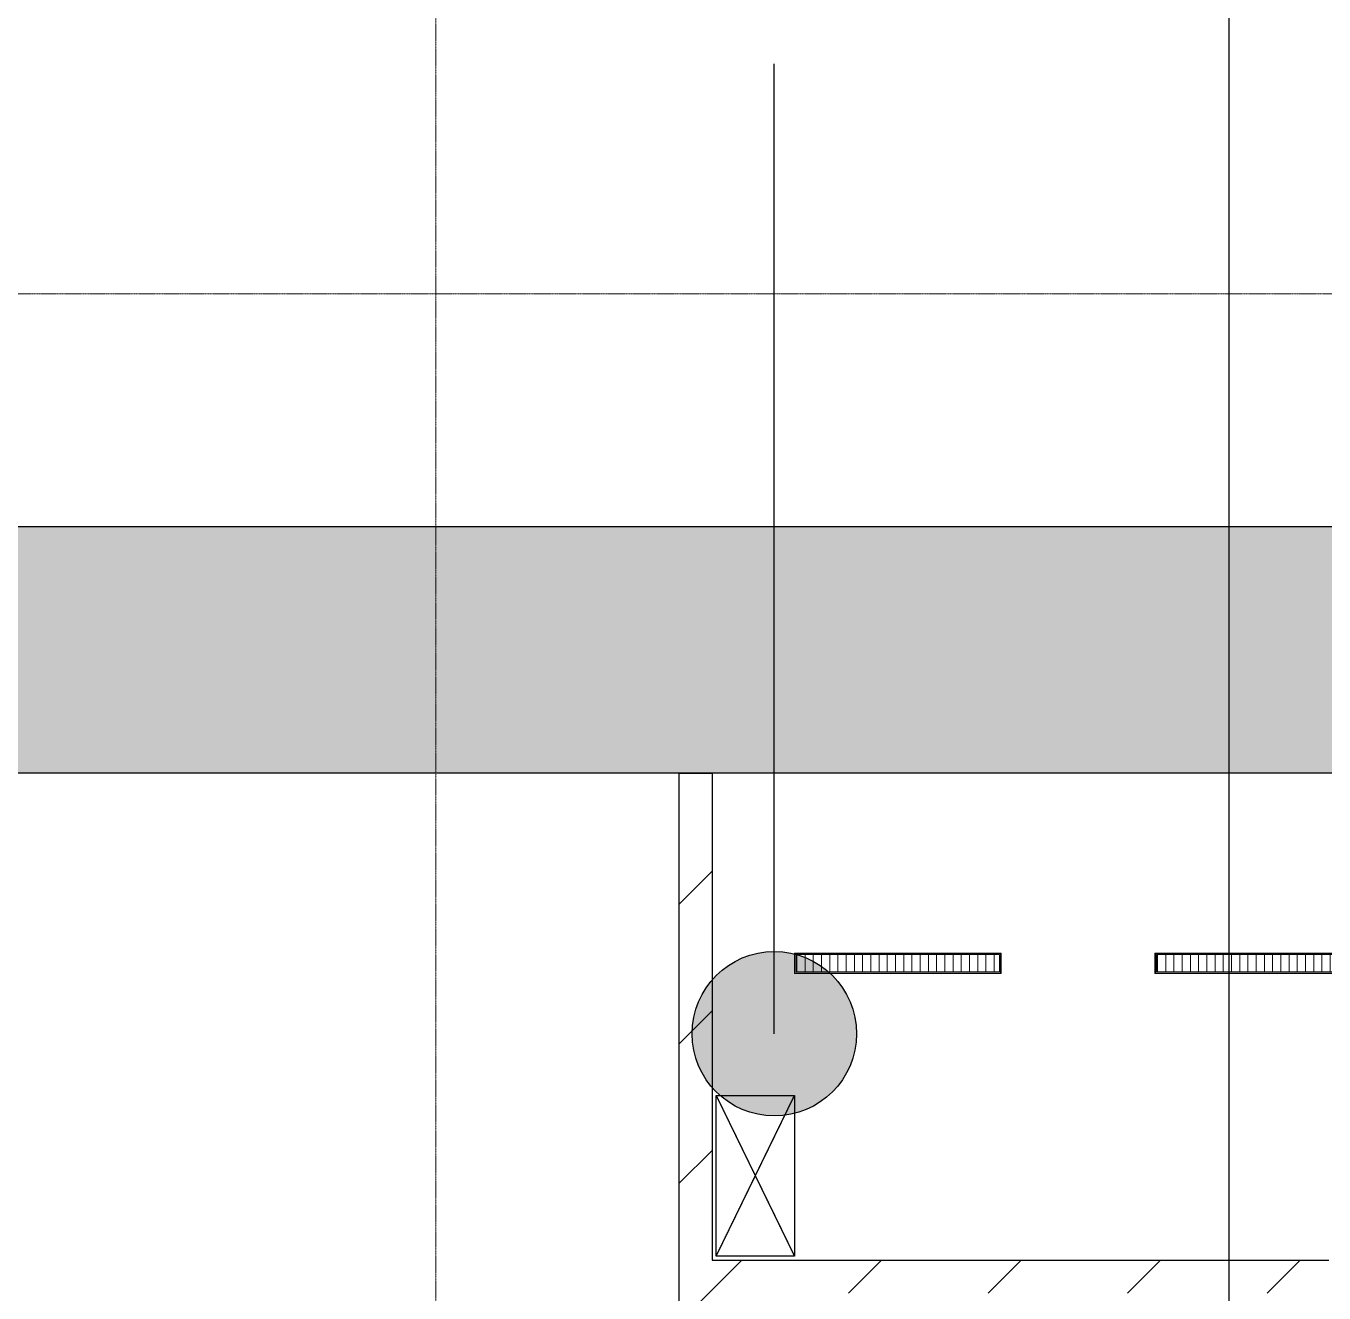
# Model space of a CAD drawing. Header units: millimetres. Extents: x -962357 to -591296, y -195428 to 59420.
# Drawn here: x -724373 to -716479, y 6120 to 13823 of the extents above; entities that cross this region are included whole.
import ezdxf

# ---------------------------------------------------------------- set-up
doc = ezdxf.new("R2010")
doc.units = ezdxf.units.MM
doc.linetypes.add('DPA_Grid _ Level 100', pattern=[10, 5.5, -1.6, 1.3, -1.6])
doc.linetypes.add('DPA_Overhead 100', pattern=[2.75, 1.75, -1])
for name, color, linetype, lineweight in [('_ _ A-DETL-OPENING', 1, 'Continuous', 25), ('A-FLOR-E', 2, 'Continuous', 9), ('A-FLOR-OVHD', 2, 'DPA_Overhead 100', 25), ('A-ROOM-IDEN', 3, 'Continuous', 25), ('A-WALL', 5, 'Continuous', 9), ('A-WALL-PATT', 1, 'Continuous', 9), ('E-LITE-EQPM', 2, 'Continuous', 9), ('S-GRID', 251, 'Continuous', 9), ('WALL-E', 2, 'Continuous', 9)]:
    doc.layers.add(name, color=color, linetype=linetype, lineweight=lineweight)
pattern_1 = [(45, (2.4, 1), (-424.26407, 424.26407), [])]

# ---------------------------------------------------------------- blocks, each defined once
blk = doc.blocks.new('DPA_AR_LIGHTING_L4 - Standart-18568550-4180-01 LOWER PLATFORM LEVEL - REFLECTED CEILING PLAN')
at = {"layer": 'E-LITE-EQPM'}
for p, q in [((127.3, -170.9), (127.3, -45.9)), ((127.3, -45.9), (1384.3, -45.9)), ((1381.3, -48.9), (130.3, -48.9)), ((130.3, -48.9), (130.3, -167.9)), ((130.3, -167.9), (130.3, -48.9)), ((130.3, -48.9), (1381.3, -48.9)), ((1374.3, -55.9), (137.3, -55.9)), ((137.3, -160.9), (137.3, -55.9)), ((142.3, -55.9), (142.3, -160.9)), ((192.3, -55.9), (192.3, -160.9)), ((242.3, -55.9), (242.3, -160.9)), ((292.3, -55.9), (292.3, -160.9)), ((342.3, -55.9), (342.3, -160.9)), ((392.3, -55.9), (392.3, -160.9)), ((442.3, -55.9), (442.3, -160.9)), ((492.3, -55.9), (492.3, -160.9)), ((542.3, -55.9), (542.3, -160.9)), ((592.3, -55.9), (592.3, -160.9)), ((642.3, -55.9), (642.3, -160.9)), ((692.3, -55.9), (692.3, -160.9)), ((742.3, -55.9), (742.3, -160.9)), ((792.3, -55.9), (792.3, -160.9)), ((842.3, -55.9), (842.3, -160.9)), ((892.3, -55.9), (892.3, -160.9)), ((942.3, -55.9), (942.3, -160.9)), ((992.3, -55.9), (992.3, -160.9)), ((1042.3, -55.9), (1374.3, -55.9)), ((1042.3, -55.9), (1042.3, -160.9)), ((1092.3, -55.9), (1092.3, -160.9)), ((1142.3, -55.9), (1142.3, -160.9)), ((1192.3, -55.9), (1192.3, -160.9)), ((1242.3, -55.9), (1242.3, -160.9)), ((1292.3, -55.9), (1292.3, -160.9)), ((1342.3, -55.9), (1342.3, -160.9)), ((1374.3, -55.9), (1374.3, -160.9)), ((1381.3, -167.9), (1381.3, -48.9)), ((1381.3, -48.9), (1381.3, -167.9)), ((1384.3, -45.9), (1384.3, -170.9)), ((1384.3, -170.9), (127.3, -170.9)), ((130.3, -167.9), (1381.3, -167.9)), ((1381.3, -167.9), (130.3, -167.9)), ((1374.3, -160.9), (137.3, -160.9))]:
    blk.add_line(p, q, dxfattribs=at)
blk = doc.blocks.new('C-1-PP19-AR-4180-01-B_20250908-040939_EXDOWNLIGHT')
at = {"layer": 'E-LITE-EQPM', "extrusion": (0, 0, -1), "rotation": 180}
for p in [(-24852.9, 4436.3), (-27045.9, 4436.3)]:
    blk.add_blockref('DPA_AR_LIGHTING_L4 - Standart-18568550-4180-01 LOWER PLATFORM LEVEL - REFLECTED CEILING PLAN', p, dxfattribs=at)

msp = doc.modelspace()

# ---------------------------------------------------------------- hatches: boundary and pattern name
at = {"layer": 'A-ROOM-IDEN'}
h = msp.add_hatch(color=256, dxfattribs=at)
edge = h.paths.add_edge_path()
edge.add_arc((-719821.8, 7696.3), 500, 0, 360)
at = {"layer": 'A-WALL-PATT'}
h = msp.add_hatch(dxfattribs=at)
h.set_pattern_fill('FP_1', color=256, style=0, pattern_type=2)
h.set_pattern_definition([(50, (2.4, 1), (3643.682, -318.781), [381, -4191]), (355, (2.4, 1), (-704.856, 3821.136), [304.8, -3352.8]), (100.451, (306, -25.6), (2938.852, 3502.332), [323.8, -3561.801]), (46.184, (2.4, 1017), (5421.58, -840.856), [571.5, -6286.5]), (96.636, (454, 947), (4748.05, 4948.55), [485.7, -5342.7]), (351.184, (2.4, 1017), (4748.1, 4948.506), [457.2, -5029.2]), (21, (510.4, 763), (3032.288, -2045.304), [381, -4191]), (326, (510.4, 763), (1236.042, 3683.762), [304.8, -3352.8]), (71.451, (763, 592.5), (4268.343, 1638.425), [323.8, -3561.801]), (37.5, (2.4, 1), (61.772, 1691.1008), [167.64, -3144.52, 167.64, -3235.96, -3365.5]), (37.5, (2.4, 1), (61.772, 1691.1008), [-6715.76, 167.64, -3197.86]), (7.5, (2.4, 1), (1336.3933, 2003.6115), [167.64, -1772.92, 167.64, -3068.32, -1282.7]), (7.5, (2.4, 1), (1336.3933, 2003.6115), [-5176.52, 167.64, -1115.06]), (327.5, (-1130.5, 1), (2711.8178, -114.5786), [167.64, -1102.36, 167.64, -3794.76, -5257.8]), (327.5, (-1130.5, 1), (2711.8178, -114.5786), [-5232.4, 167.64, -5090.16]), (317.5, (-1638.5, 1), (2962.5856, 508.5334), [167.64, -1483.36, 167.64, -2463.8, -3733.8]), (317.5, (-1638.5, 1), (2962.5856, 508.5334), [-4282.44, 167.64, -3566.16])])
h.paths.add_polyline_path([(-714051, 9280), (-653820, 9280), (-653820, 10780), (-743520, 10780), (-743520, 9280), (-719862.1, 9280)])
h = msp.add_hatch(dxfattribs=at)
h.set_pattern_fill('FP_2', color=256, style=0, pattern_type=2)
h.set_pattern_definition(pattern_1)
h.paths.add_polyline_path([(-720200, 4270), (-720200, 9280), (-720400, 9280), (-720400, 4270)])
h = msp.add_hatch(dxfattribs=at)
h.set_pattern_fill('FP_2', color=256, style=0, pattern_type=2)
h.set_pattern_definition(pattern_1)
h.paths.add_polyline_path([(-716450, 6120), (-716450, 6320), (-720200, 6320), (-720200, 6120), (-716956.5, 6120)])

# ---------------------------------------------------------------- linework, layer by layer
at = {"layer": '_ _ A-DETL-OPENING'}
for p, q in [((-720175, 6345), (-719700, 7320)), ((-720175, 7320), (-719700, 6345)), ((-720175, 6345), (-720175, 7320)), ((-720175, 7320), (-719700, 7320)), ((-719700, 7320), (-719700, 6345)), ((-719700, 6345), (-720175, 6345))]:
    msp.add_line(p, q, dxfattribs=at)
at = {"layer": 'A-FLOR-E'}
for p, q in [((-653820.7, 9280), (-745018.9, 9280)), ((-719700, 7320), (-720175, 7320)), ((-720175, 7320), (-720175, 6345)), ((-719700, 6345), (-719700, 7320)), ((-720175, 6345), (-719700, 6345))]:
    msp.add_line(p, q, dxfattribs=at)
at = {"layer": 'A-FLOR-OVHD'}
for p, q in [((-720175, 6345), (-719700, 7320)), ((-720175, 7320), (-719700, 6345)), ((-720175, 6345), (-720175, 7320)), ((-720175, 7320), (-719700, 7320)), ((-719700, 7320), (-719700, 6345)), ((-719700, 6345), (-720175, 6345))]:
    msp.add_line(p, q, dxfattribs=at)
at = {"layer": 'A-ROOM-IDEN'}
for p, q in [((-717055.5, 5027.2), (-717055.5, 17392.3)), ((-719821.8, 7696.3), (-719821.8, 13592.3))]:
    msp.add_line(p, q, dxfattribs=at)
msp.add_circle((-719821.8, 7696.3), 500, dxfattribs=at)
at = {"layer": 'A-WALL', "color": 7, "lineweight": 25}
for p, q in [((-743520, 10780), (-653820, 10780)), ((-653820, 9280), (-743520, 9280)), ((-720400, 4270), (-720400, 9280)), ((-720400, 9280), (-720200, 9280)), ((-720200, 9280), (-720200, 6320)), ((-720200, 6320), (-716450, 6320))]:
    msp.add_line(p, q, dxfattribs=at)
at = {"layer": 'S-GRID', "linetype": 'DPA_Grid _ Level 100'}
for p, q in [((-721880, -30741.3), (-721880, 54920.2)), ((-601518.7, 12195), (-957857, 12195))]:
    msp.add_line(p, q, dxfattribs=at)
at = {"layer": 'WALL-E'}
for p, q in [((-720400, 9280), (-720200, 9280)), ((-720200, 9280), (-720400, 9280))]:
    msp.add_line(p, q, dxfattribs=at)

# ---------------------------------------------------------------- block references
msp.add_blockref('C-1-PP19-AR-4180-01-B_20250908-040939_EXDOWNLIGHT', (-744680, 3580))

doc.saveas('drawing.dxf')
